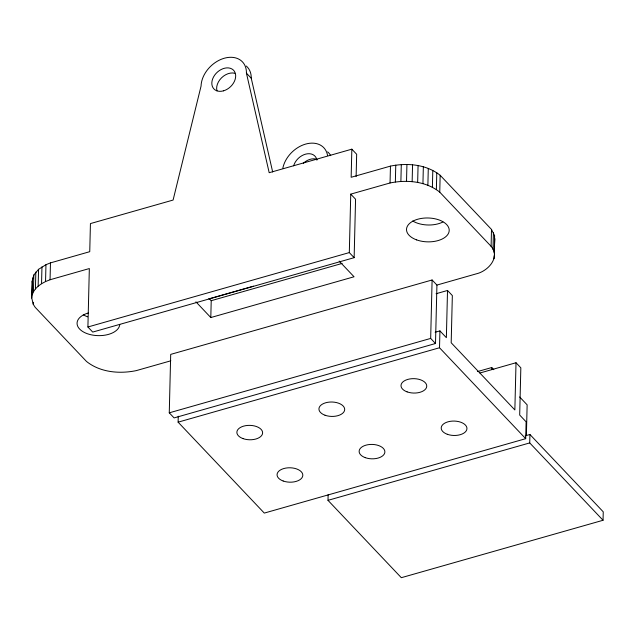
<?xml version="1.0" encoding="UTF-8"?>
<svg xmlns="http://www.w3.org/2000/svg" width="635" height="635" viewBox="0 0 635 635"><rect width="100%" height="100%" fill="white"/><g stroke="black" fill="none" stroke-linecap="round" stroke-linejoin="round"><path stroke-width="0.95" d="M170.839 360.799L136.215 370.634C119.467 374.071 100.266 372.443 86.511 361.466L35.171 307.3L33.25 304.3L31.75 298.029L32.163 281.17L33.838 274.971L38.56 269.327L45.958 264.7L50.475 262.89L89.749 251.682L90.432 223.583L173.093 200.057L201.065 86.058A25.765 18.669 -43.5 0 1 224.266 58.245A25.765 18.669 -43.5 0 1 246.428 73.152L251.246 78.24L272.677 171.998M31.75 298.029L32.607 278.027M32.194 294.886L33.425 291.83L33.838 274.971M33.25 304.3L33.298 302.316M33.425 291.83L35.425 288.909L35.838 272.05M35.425 288.909L38.148 286.187L38.56 269.327M38.148 286.187L41.545 283.726L41.958 266.867M41.545 283.726L45.545 281.559L45.958 264.7M45.545 281.559L50.062 279.749L50.475 262.89M436.928 285.067L435.499 343.511L174.093 417.917L169.267 412.829L170.696 354.386L432.102 279.979L436.928 285.067L476.194 273.868C487.736 271.288 500.658 257.699 491.093 246.309L439.753 192.143C425.998 181.166 406.797 179.538 390.049 182.975L350.742 194.135L355.568 199.231L354.139 257.675L92.726 332.081L87.908 326.993L89.337 268.549L50.062 279.749M479.901 373.015L516.017 362.736L520.835 367.824L519.684 415.036L526.113 421.823L525.701 438.682L264.295 513.088L178.11 422.164L178.252 416.211M339.153 261.064L354.044 276.773L210.804 317.548L211.217 300.688L209.185 298.545M525.169 435.848L529.931 434.491L603.25 511.842L603.044 520.271L401.32 577.691L327.993 500.34L328.136 494.721M354.139 257.675L349.313 252.587L350.742 194.135M246.428 73.152L269.184 172.704L351.838 149.177L351.155 177.276L390.462 166.116C407.21 162.679 426.403 164.306 440.166 175.284L491.506 229.449L494.57 235.561L494.514 255.58M356.124 176.554L356.664 154.265L351.838 149.177M390.049 182.975L390.462 166.116M395.359 181.991L395.764 165.132M400.883 181.443L401.296 164.584M406.519 181.34L406.932 164.481M412.147 181.681L412.559 164.822M417.655 182.467L418.068 165.608M422.934 183.674L423.347 166.814M427.879 185.277L428.284 168.418M432.387 187.254L432.8 170.394M435.499 343.511L430.673 338.423L432.102 279.979M436.372 189.555L436.785 172.696M439.753 192.143L440.166 175.284M525.701 438.682L439.515 347.75L439.928 330.891L435.158 332.248M436.11 293.719L447.516 290.473L446.365 337.677L439.928 330.891M491.093 246.309L491.506 229.449M493.006 249.309L493.419 232.45M494.157 252.42L494.57 235.561M494.07 258.723L494.141 255.746M494.355 246.817L494.927 238.72M491.712 369.506L491.76 367.53L477.56 371.57M516.017 362.736L514.858 409.948L451.183 342.765L452.342 295.561L447.516 290.473M526.383 435.546L527.137 404.844L519.652 396.954M603.044 520.271L529.725 442.92L529.931 434.491M87.908 326.993L349.313 252.587M208.851 298.879L253.5 286.163M211.217 300.688L342.122 263.43M169.267 412.829L430.673 338.423M178.11 422.164L439.515 347.75M327.993 500.34L529.725 442.92M491.76 367.53L493.8 369.681M195.913 301.831L210.804 317.548M32.163 281.17L32.52 284.329M442.912 221.996A21.36 11.946 1.4 0 1 412.726 220.996M119.753 324.398A21.36 11.946 1.4 0 1 87.193 333.669A21.36 11.946 1.4 0 1 88.281 313.007M87.606 316.809A21.36 11.946 1.4 0 1 83.28 314.769M216.972 90.884A13.565 9.827 -43.5 0 1 221.52 77.843A13.565 9.827 -43.5 0 1 234.775 73.263M246.277 66.024A25.765 18.669 -43.5 0 1 251.246 78.24M327.636 151.86A25.765 18.669 -43.5 0 1 330.708 155.654M303.308 163.274A13.565 9.827 -43.5 0 1 317 159.377M293.648 165.814A13.565 9.827 -43.5 0 1 305.903 154.067A13.565 9.827 -43.5 0 1 316.913 160.147M282.861 168.092A25.765 18.669 -43.5 0 1 305.625 144.089A25.765 18.669 -43.5 0 1 327.533 155.377M407.106 391.874A12.883 7.207 1.4 0 0 426.744 386.286A12.883 7.207 1.4 0 0 407.757 379.412A12.883 7.207 1.4 0 0 407.106 391.874M283.178 481.005A12.883 7.207 1.4 0 0 302.816 475.409A12.883 7.207 1.4 0 0 283.829 468.535A12.883 7.207 1.4 0 0 283.178 481.005M325.041 415.234A12.883 7.207 1.4 0 0 344.686 409.646A12.883 7.207 1.4 0 0 325.699 402.765A12.883 7.207 1.4 0 0 325.041 415.234M365.244 457.644A12.883 7.207 1.4 0 0 384.881 452.049A12.883 7.207 1.4 0 0 365.895 445.175A12.883 7.207 1.4 0 0 365.244 457.644M242.983 438.594A12.883 7.207 1.4 0 0 262.62 432.999A12.883 7.207 1.4 0 0 243.634 426.125A12.883 7.207 1.4 0 0 242.983 438.594M447.302 434.284A12.883 7.207 1.4 0 0 466.947 428.696A12.883 7.207 1.4 0 0 447.961 421.823A12.883 7.207 1.4 0 0 447.302 434.284M416.639 239.895A21.36 11.946 1.4 0 0 449.199 230.632A21.36 11.946 1.4 0 0 417.727 219.234A21.36 11.946 1.4 0 0 416.639 239.895M223.472 90.845A13.565 9.827 -43.5 0 0 234.22 71.041A13.565 9.827 -43.5 0 0 213.55 76.93A13.565 9.827 -43.5 0 0 223.472 90.845"/></g></svg>
